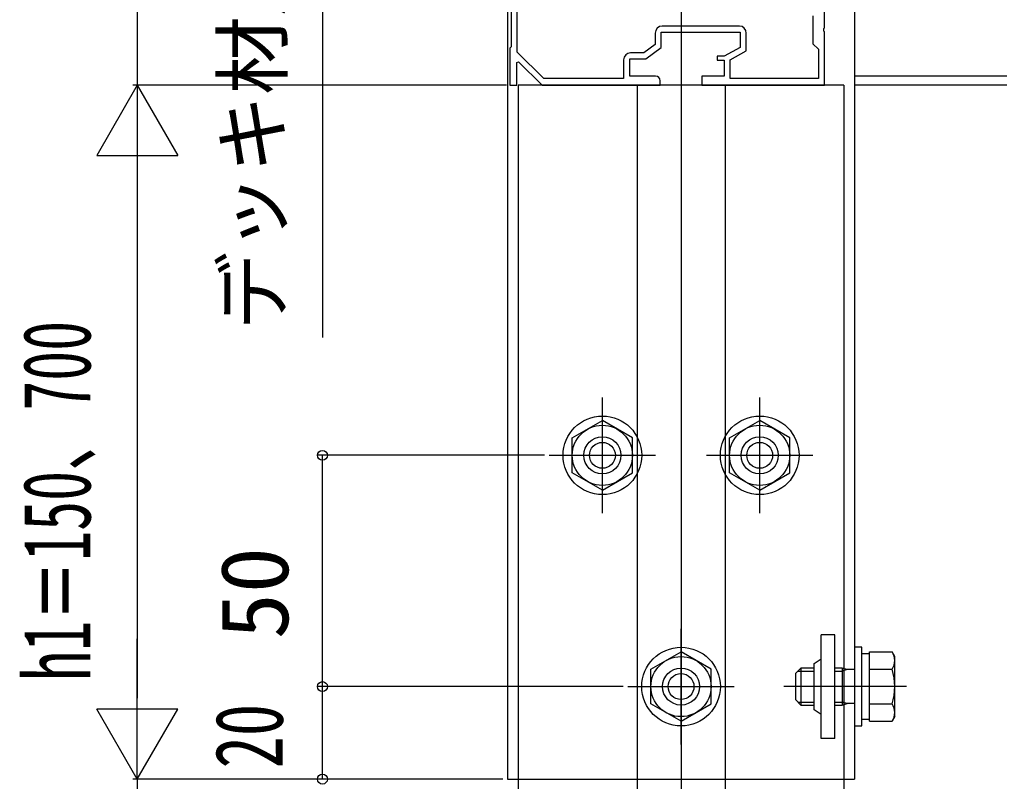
# Model space of a CAD drawing. Units: millimetres, scale not verified. Extents: x -875 to 875, y -1304 to 1296.
# Drawn here: x -94.9 to 116.8, y 273.8 to 438.5 of the extents above; entities that cross this region are included whole.
import ezdxf
from ezdxf.enums import TextEntityAlignment as Align

# ---------------------------------------------------------------- set-up
doc = ezdxf.new("R2010")
doc.units = ezdxf.units.MM
doc.header["$LTSCALE"] = 8
for name, color, linetype in [('0-2_YKK_11', 7, 'Continuous'), ('0-4_YKK_12', 2, 'Continuous'), ('0-5_YKK_13', 4, 'Continuous'), ('0-6_YKK_D', 6, 'Continuous')]:
    doc.layers.add(name, color=color, linetype=linetype)
doc.styles.add('ＭＳ ゴシック', font='')
doc.styles.get('ＭＳ ゴシック').set_extended_font_data('MS Gothic')

msp = doc.modelspace()

# ---------------------------------------------------------------- linework, layer by layer
at = {"layer": '0-2_YKK_11'}
msp.add_line((60.6, 437.1), (43.9, 437.1), dxfattribs=at)
for points in [[(12.6, 431.443), (12.6, 568)], [(11.3, 566), (11.3, 432.6), (11, 432.3), (11, 424.3), (12.5, 424.3), (12.5, 429.2), (12.868, 429.354), (18, 424.3), (43.5, 424.3), (43.5, 425.3)], [(42.5, 426.3), (36.9, 426.3), (36.9, 430), (40.4, 430), (43.7, 432.5), (43.7, 435.8), (60.8, 435.8), (60.8, 432.5), (57.3, 430.6), (55.8, 430.6), (55.8, 429.7), (57.3, 429.7), (57.3, 426.3), (52.5, 426.3), (52.5, 424.3), (79, 424.3), (79, 435.842), (78.88, 436.025), (78.88, 436.575), (79, 436.758), (79, 473.842)], [(76.5, 439.3), (76.5, 433.3), (77.7, 432.1), (77.7, 425.8)], [(42.4, 435.6), (42.4, 433.146), (39.963, 431.3), (37.1, 431.3)], [(77.7, 425.8), (58.6, 425.8), (58.6, 429.827), (62.1, 431.727), (62.1, 435.6)], [(35.6, 429.8), (35.6, 425.8), (18.33, 425.8), (12.6, 431.443)]]:
    msp.add_lwpolyline(points, dxfattribs=at)
for centre, radius, start, end in [((43.9, 435.6), 1.5, 90.00001, 179.99999), ((60.6, 435.6), 1.5, 0.00001, 89.99999), ((37.1, 429.8), 1.5, 90.00001, 179.99999), ((42.5, 425.3), 1, 0.00001, 89.99999)]:
    msp.add_arc(centre, radius, start, end, dxfattribs=at)
at = {"layer": '0-4_YKK_12'}
for p, q in [((48, 1016.3), (48, -34.7)), ((10.5, 1002.3), (10.5, 274.3)), ((85.5, 451.3), (85.5, 424.3)), ((85.5, 451.3), (85.5, 274.3)), ((358, 426.3), (85.5, 426.3)), ((83.2, 424.3), (12.8, 424.3)), ((358, 424.3), (85.5, 424.3)), ((10.5, 274.3), (85.5, 274.3))]:
    msp.add_line(p, q, dxfattribs=at)
for points in [[(12.8, 424.3), (12.8, 274.3), (12.8, 235.499)], [(83.2, 424.3), (83.2, 274.3), (83.2, 235.499), (12.8, 235.499)], [(38.5, 424.3), (38.5, 274.3), (38.5, 235.499)], [(57.5, 424.3), (57.5, 274.3), (57.5, 235.499)]]:
    msp.add_lwpolyline(points, dxfattribs=at)
at = {"layer": '0-5_YKK_13'}
for p, q in [((31, 331.794), (31, 356.806)), ((65, 331.794), (65, 356.806)), ((19.5, 344.3), (42.5, 344.3)), ((53.5, 344.3), (76.5, 344.3)), ((48, 281.794), (48, 306.806)), ((81.2, 305.5), (78.3, 305.5)), ((78.3, 283.1), (78.3, 305.5)), ((81.2, 283.1), (81.2, 305.5)), ((88.7, 301.35), (87.1, 301.35)), ((87.1, 287.25), (87.1, 301.35)), ((88.7, 301.806), (93.619, 301.806)), ((88.7, 286.794), (88.7, 301.806)), ((94.2, 300.8), (93.619, 301.806)), ((94.2, 287.8), (94.2, 300.8)), ((76.8, 289.3), (76.8, 299.3)), ((72.7, 297.1), (73.9, 298.3)), ((72.7, 297.1), (72.7, 291.5)), ((73.252, 297.652), (76.8, 297.652)), ((76.8, 298.3), (73.9, 298.3)), ((73.9, 298.3), (73.9, 290.3)), ((82.8, 298.3), (81.2, 298.3)), ((81.2, 297.652), (82.8, 297.652)), ((82.8, 298.3), (82.8, 290.3)), ((83.922, 297.976), (82.8, 298.3)), ((83.922, 297.976), (82.8, 297.652)), ((85.5, 297.976), (83.922, 297.976)), ((88.7, 290.3), (88.7, 298.3)), ((88.7, 298.053), (93.619, 298.053)), ((36.5, 294.3), (59.5, 294.3)), ((96.7, 294.3), (70.2, 294.3)), ((72.7, 291.5), (73.9, 290.3)), ((73.252, 290.948), (76.8, 290.948)), ((73.9, 290.3), (76.8, 290.3)), ((81.2, 290.948), (82.8, 290.948)), ((81.2, 290.3), (82.8, 290.3)), ((83.922, 290.624), (82.8, 290.948)), ((82.8, 290.3), (83.922, 290.624)), ((85.5, 290.624), (83.922, 290.624)), ((88.7, 290.547), (93.619, 290.547)), ((87.1, 287.25), (88.7, 287.25)), ((88.7, 286.794), (93.619, 286.794)), ((94.2, 287.8), (93.619, 286.794)), ((81.2, 283.1), (78.3, 283.1))]:
    msp.add_line(p, q, dxfattribs=at)
for points in [[(31, 336.794), (24.5, 340.547), (24.5, 348.053), (31, 351.806)], [(31, 336.794), (37.5, 340.547), (37.5, 348.053), (31, 351.806)], [(65, 336.794), (58.5, 340.547), (58.5, 348.053), (65, 351.806)], [(65, 336.794), (71.5, 340.547), (71.5, 348.053), (65, 351.806)], [(48, 286.794), (41.5, 290.547), (41.5, 298.053), (48, 301.806)], [(48, 286.794), (54.5, 290.547), (54.5, 298.053), (48, 301.806)], [(78.3, 288.3), (76.8, 289.3), (76.8, 299.3), (78.3, 300.3)]]:
    msp.add_lwpolyline(points, dxfattribs=at)
msp.add_lwpolyline([(85.5, 302.8), (85.5, 285.8), (87.1, 285.8), (87.1, 302.8)], close=True, dxfattribs=at)
for centre, radius in [((31, 344.3), 8.5), ((65, 344.3), 8.5), ((31, 344.3), 6.5), ((65, 344.3), 6.5), ((31, 344.3), 4), ((65, 344.3), 4), ((31, 344.3), 2.8), ((65, 344.3), 2.8), ((48, 294.3), 8.5), ((48, 294.3), 6.5), ((48, 294.3), 4), ((48, 294.3), 2.8)]:
    msp.add_circle(centre, radius, dxfattribs=at)
for centre, radius, start, end in [((90.877, 299.929), 3.323, 325.61575, 34.38425), ((81.781, 294.3), 12.419, 342.41205, 17.58795), ((90.877, 288.671), 3.323, 325.61575, 34.38425)]:
    msp.add_arc(centre, radius, start, end, dxfattribs=at)
at = {"layer": '0-6_YKK_D'}
for p, q in [((-69.5, 569.3), (-69.5, 424.3)), ((-69.5, 424.3), (-78.25, 409.145)), ((0.5, 424.3), (-70.5, 424.3)), ((10.3, 424.3), (-70.5, 424.3)), ((-69.5, 424.3), (-60.75, 409.145)), ((-69.5, 424.3), (-69.5, 393.989)), ((-78.25, 409.145), (-60.75, 409.145)), ((-69.5, 406.8), (-69.5, 291.8)), ((18.5, 344.3), (-30.5, 344.3)), ((-29.5, 294.3), (-29.5, 344.3)), ((-69.5, 274.3), (-69.5, 304.611)), ((35.5, 294.3), (-30.5, 294.3)), ((35.5, 294.3), (-30.5, 294.3)), ((-29.5, 274.3), (-29.5, 294.3)), ((-69.5, 274.3), (-78.25, 289.455)), ((-60.75, 289.455), (-78.25, 289.455)), ((-69.5, 274.3), (-60.75, 289.455)), ((9.5, 274.3), (-70.5, 274.3)), ((9.5, 274.3), (-70.5, 274.3)), ((-69.5, 274.3), (-69.5, 150.499)), ((9.5, 274.3), (-30.5, 274.3))]:
    msp.add_line(p, q, dxfattribs=at)
msp.add_lwpolyline([(-29.5, 569.3), (-29.5, 554.3), (-29.5, 369.75)], dxfattribs=at)
for centre in [(-29.5, 344.3), (-29.5, 294.3), (-29.5, 294.3), (-29.5, 274.3)]:
    msp.add_circle(centre, 1.075, dxfattribs=at)

# ---------------------------------------------------------------- texts
at = {"layer": '0-6_YKK_D', "style": 'ＭＳ ゴシック'}
for s, height, p in [('デッキ材床面：15', 12.46, (-34.625, 371.301)), ('50', 14.66, (-32.5, 304.527))]:
    msp.add_text(s, height=height, rotation=90, dxfattribs=at).set_placement(p, align=Align.BOTTOM_LEFT)
for s, width, p in [('h1＝150、700', 0.65, (-75.227, 295.527)), ('20', 0.7, (-33.671, 276.611))]:
    msp.add_text(s, height=14.66, rotation=90, dxfattribs=dict(at, width=width)).set_placement(p, align=Align.BOTTOM_LEFT)

doc.saveas('drawing.dxf')
